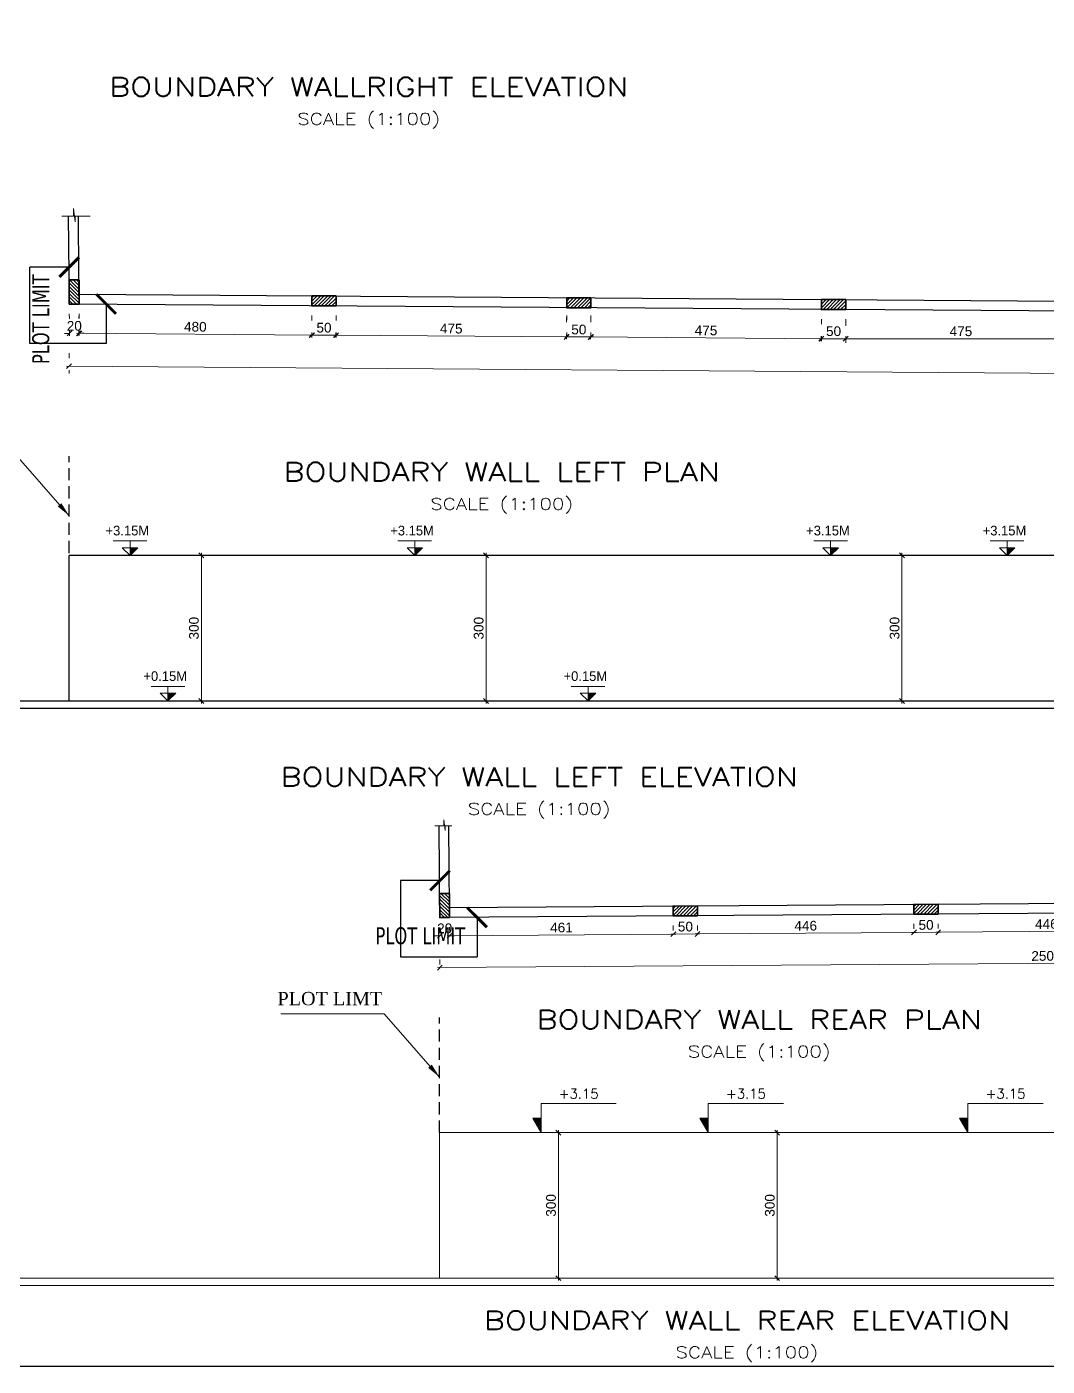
# Model space of a CAD drawing. Header units: millimetres. Extents: x -11627 to -10952, y 10244 to 10588.
# Drawn here: x -11501.67 to -11480.64, y 10374.76 to 10402.36 of the extents above; entities that cross this region are included whole.
import ezdxf
from ezdxf.enums import TextEntityAlignment as Align

# ---------------------------------------------------------------- set-up
doc = ezdxf.new("R2010")
doc.units = ezdxf.units.MM
doc.header["$PDMODE"] = 35
doc.linetypes.add('DOT', pattern=[0.25, 0, -0.25])
doc.linetypes.add('HIDDEN', pattern=[0.375, 0.25, -0.125])
doc.layers.get('0').update_dxf_attribs({"lineweight": 5})
doc.layers.get('DEFPOINTS').update_dxf_attribs({"lineweight": 5})
for name, color, linetype in [('A-ELEV 01', 7, 'Continuous'), ('A-PLOT LIMIT', 1, 'Continuous'), ('A-REFLECT UP', 8, 'HIDDEN')]:
    doc.layers.add(name, color=color, linetype=linetype)
for name, color, linetype, lineweight in [('A-GEN DIMS INTERNAL', 86, 'Continuous', 5), ('A-LEVEL TAG', 23, 'Continuous', 9), ('BORDER A1', 7, 'Continuous', 100), ('DIM IN', 191, 'Continuous', 5), ('elev.', 42, 'Continuous', 5), ('HATCH', 8, 'Continuous', 0), ('Notes', 32, 'Continuous', 5), ('TEXT', 30, 'Continuous', 9), ('Title Block', 7, 'Continuous', 0), ('WALLS', 4, 'Continuous', 35)]:
    doc.layers.add(name, color=color, linetype=linetype, lineweight=lineweight)
doc.styles.add('DIMTEXT', font='romans.shx', dxfattribs={"width": 0.75})
doc.styles.add('EUROROMAN', font='eur_____.pfb', dxfattribs={"width": 0.8, "height": 0.2})
doc.styles.add('frame', font='verdana.ttf', dxfattribs={"width": 5})
doc.styles.add('GROUND FLOOR XREF - option 3$0$STYLE1', font='arial.ttf', dxfattribs={"height": 0.2})
doc.styles.add('ROMANS', font='romans.shx', dxfattribs={"width": 0.85})
doc.styles.add('Section-Level', font='romans.shx', dxfattribs={"height": 0.2})
doc.styles.add('SIMPLEX', font='romans.shx', dxfattribs={"width": 0.75})
doc.styles.add('STYLE2', font='times.ttf', dxfattribs={"height": 0.25})
doc.styles.add('Title-Big', font='ROMANS.shx', dxfattribs={"height": 0.5})
doc.styles.add('Title-Small', font='ROMANS.shx', dxfattribs={"height": 0.25})
doc.dimstyles.new('D100', dxfattribs={"dimtxt": 0.2, "dimasz": 0.1, "dimexe": 0.18, "dimexo": 0.0625, "dimgap": 0.1, "dimtad": 1, "dimzin": 0, "dimdsep": 46, "dimtxsty": 'SIMPLEX', "dimblk": 'DOT1', "dimcen": 0.1, "dimse1": 1, "dimse2": 1, "dimclrd": 256, "dimclre": 256, "dimclrt": 256, "dimadec": 0, "dimazin": 0, "dimtfac": 5, "dimtix": 1, "dimtmove": 2, "dimatfit": 3, "dimfxl": 1, "dimtolj": 1, "dimtzin": 0, "dimlwd": -1, "dimlwe": -1, "dimarcsym": 0})
doc.dimstyles.new('DIM 100', dxfattribs={"dimtxt": 0.2, "dimasz": 0.1, "dimexe": 0.15, "dimexo": 0.2, "dimgap": 0.05, "dimtad": 1, "dimdec": 0, "dimlfac": 100, "dimzin": 1, "dimdsep": 46, "dimtxsty": 'GROUND FLOOR XREF - option 3$0$STYLE1', "dimblk": 'OBLIQUE', "dimcen": 0.02, "dimdle": 0.05, "dimclrd": 256, "dimclre": 6, "dimclrt": 3, "dimadec": 1, "dimazin": 0, "dimtfac": 0.9, "dimtdec": 0, "dimtix": 1, "dimtofl": 0, "dimtmove": 2, "dimatfit": 3, "dimldrblk": 'ARCHTICK', "dimfxl": 1, "dimtolj": 1, "dimtzin": 12, "dimlwd": -1, "dimlwe": -1, "dimarcsym": 0})
doc.dimstyles.new('DIM 100 AX', dxfattribs={"dimtxt": 0.23, "dimasz": 0.1, "dimexe": 0.15, "dimexo": 0.2, "dimgap": 0.05, "dimtad": 1, "dimdec": 0, "dimlfac": 100, "dimrnd": 5, "dimzin": 1, "dimdsep": 46, "dimtxsty": 'ROMANS', "dimblk": 'OBLIQUE', "dimcen": 0.02, "dimdle": 0.05, "dimclrd": 256, "dimclre": 6, "dimclrt": 3, "dimadec": 1, "dimazin": 0, "dimtfac": 0.9, "dimtdec": 0, "dimtix": 1, "dimtofl": 0, "dimtmove": 2, "dimatfit": 3, "dimldrblk": 'ARCHTICK', "dimfxl": 1, "dimtolj": 1, "dimtzin": 12, "dimlwd": -1, "dimlwe": -1, "dimarcsym": 0})

# ---------------------------------------------------------------- blocks, each defined once
blk = doc.blocks.new('Title')
at = {"color": 4, "style": 'Title-Big'}
blk.add_attdef('DRAWNAME', text='', height=0.4, dxfattribs=at).set_placement((0, 0), align=Align.MIDDLE_CENTER)
at = {"color": 0, "style": 'Title-Small'}
blk.add_attdef('SCALE', text='', height=0.25, dxfattribs=at).set_placement((0, -0.688), align=Align.MIDDLE_CENTER)
blk = doc.blocks.new('_Oblique')
at = {"color": 0, "linetype": 'ByBlock', "lineweight": -2}
blk.add_line((-0.5, -0.5), (0.5, 0.5), dxfattribs=at)
blk = doc.blocks.new('*D424')
at = {"layer": 'A-GEN DIMS INTERNAL', "color": 6, "linetype": 'DOT', "transparency": 16777216}
for p, q in [((-11468.159, 10383.318), (-11468.156, 10383)), ((-11493.159, 10383.139), (-11493.156, 10382.822))]:
    blk.add_line(p, q, dxfattribs=at)
at = {"layer": 'A-GEN DIMS INTERNAL', "transparency": 16777216}
blk.add_line((-11468.107, 10383.151), (-11493.207, 10382.972), dxfattribs=at)
at = {"layer": 'DEFPOINTS', "color": 0, "transparency": 16777216}
for p in [(-11493.16, 10383.339), (-11468.16, 10383.518), (-11493.157, 10382.972)]:
    blk.add_point(p, dxfattribs=at)
at = {"layer": 'A-GEN DIMS INTERNAL', "transparency": 16777216, "xscale": 0.1, "yscale": 0.1, "zscale": 0.1}
for p, rotation in [((-11493.157, 10382.972), 180.4092486080289), ((-11468.157, 10383.15), 0.4092486080290047)]:
    blk.add_blockref('_Oblique', p, dxfattribs=dict(at, rotation=rotation))
at = {"layer": 'A-GEN DIMS INTERNAL', "color": 3, "transparency": 16777216, "insert": (-11480.658, 10383.213), "char_height": 0.2, "attachment_point": 5, "rotation": 0.4092, "style": 'GROUND FLOOR XREF - option 3$0$STYLE1'}
blk.add_mtext('\\A1;2500', dxfattribs=at)
blk = doc.blocks.new('_ArchTick')
at = {"color": 0, "linetype": 'ByBlock', "const_width": 0.15}
blk.add_lwpolyline([(-0.5, -0.5), (0.5, 0.5)], dxfattribs=at)
blk = doc.blocks.new('RGRRGRG')
at = {"layer": 'HATCH'}
h = blk.add_hatch(dxfattribs=at)
h.set_pattern_fill('ANSI31', color=256, scale=0.016)
h.paths.add_polyline_path([(-11006.515, 10202.75), (-11007.014, 10202.75), (-11007.014, 10202.546), (-11006.515, 10202.546)])
at = {"layer": 'WALLS'}
blk.add_lwpolyline([(-11006.515, 10202.75), (-11007.014, 10202.75), (-11007.014, 10202.546), (-11006.515, 10202.546)], close=True, dxfattribs=at)
blk = doc.blocks.new('*D430')
at = {"layer": 'A-GEN DIMS INTERNAL', "color": 6, "linetype": 'DOT', "transparency": 16777216}
for p, q in [((-11482.889, 10383.876), (-11482.887, 10383.552)), ((-11478.428, 10383.908), (-11478.426, 10383.584))]:
    blk.add_line(p, q, dxfattribs=at)
at = {"layer": 'A-GEN DIMS INTERNAL', "transparency": 16777216}
blk.add_line((-11478.377, 10383.734), (-11482.938, 10383.701), dxfattribs=at)
at = {"layer": 'DEFPOINTS', "color": 0, "transparency": 16777216}
for p in [(-11482.89, 10384.076, 0), (-11478.43, 10384.108, 0), (-11482.888, 10383.702)]:
    blk.add_point(p, dxfattribs=at)
at = {"layer": 'A-GEN DIMS INTERNAL', "transparency": 16777216, "xscale": 0.1, "yscale": 0.1, "zscale": 0.1}
for p, rotation in [((-11482.888, 10383.702), 180.4092486080324), ((-11478.427, 10383.734), 0.409248608032362)]:
    blk.add_blockref('_Oblique', p, dxfattribs=dict(at, rotation=rotation))
at = {"layer": 'A-GEN DIMS INTERNAL', "color": 3, "transparency": 16777216, "insert": (-11480.659, 10383.87), "char_height": 0.2, "attachment_point": 5, "rotation": 0.4092, "style": 'GROUND FLOOR XREF - option 3$0$STYLE1'}
blk.add_mtext('\\A1;446', dxfattribs=at)
blk = doc.blocks.new('*D431')
at = {"layer": 'A-GEN DIMS INTERNAL', "color": 6, "linetype": 'DOT', "transparency": 16777216}
for p, q in [((-11483.388, 10383.873), (-11483.385, 10383.548)), ((-11482.889, 10383.876), (-11482.887, 10383.552))]:
    blk.add_line(p, q, dxfattribs=at)
at = {"layer": 'A-GEN DIMS INTERNAL', "transparency": 16777216}
blk.add_line((-11482.838, 10383.702), (-11483.437, 10383.698), dxfattribs=at)
at = {"layer": 'DEFPOINTS', "color": 0, "transparency": 16777216}
for p in [(-11483.389, 10384.073, 0), (-11482.89, 10384.076, 0), (-11483.387, 10383.698)]:
    blk.add_point(p, dxfattribs=at)
at = {"layer": 'A-GEN DIMS INTERNAL', "transparency": 16777216, "xscale": 0.1, "yscale": 0.1, "zscale": 0.1}
for p, rotation in [((-11483.387, 10383.698), 180.4092486079021), ((-11482.888, 10383.702), 0.4092486079021462)]:
    blk.add_blockref('_Oblique', p, dxfattribs=dict(at, rotation=rotation))
at = {"layer": 'A-GEN DIMS INTERNAL', "color": 3, "transparency": 16777216, "insert": (-11483.138, 10383.852), "char_height": 0.2, "attachment_point": 5, "rotation": 0.4092, "style": 'GROUND FLOOR XREF - option 3$0$STYLE1'}
blk.add_mtext('\\A1;50', dxfattribs=at)
blk = doc.blocks.new('*D432')
at = {"layer": 'A-GEN DIMS INTERNAL', "color": 6, "linetype": 'DOT', "transparency": 16777216}
for p, q in [((-11487.848, 10383.841), (-11487.846, 10383.516)), ((-11483.388, 10383.873), (-11483.385, 10383.548))]:
    blk.add_line(p, q, dxfattribs=at)
at = {"layer": 'A-GEN DIMS INTERNAL', "transparency": 16777216}
blk.add_line((-11483.337, 10383.698), (-11487.897, 10383.666), dxfattribs=at)
at = {"layer": 'DEFPOINTS', "color": 0, "transparency": 16777216}
for p in [(-11487.85, 10384.041, 0), (-11483.389, 10384.073, 0), (-11487.847, 10383.666)]:
    blk.add_point(p, dxfattribs=at)
at = {"layer": 'A-GEN DIMS INTERNAL', "transparency": 16777216, "xscale": 0.1, "yscale": 0.1, "zscale": 0.1}
for p, rotation in [((-11487.847, 10383.666), 180.4097847631109), ((-11483.387, 10383.698), 0.4097847631109364)]:
    blk.add_blockref('_Oblique', p, dxfattribs=dict(at, rotation=rotation))
at = {"layer": 'A-GEN DIMS INTERNAL', "color": 3, "transparency": 16777216, "insert": (-11485.618, 10383.834), "char_height": 0.2, "attachment_point": 5, "rotation": 0.4098, "style": 'GROUND FLOOR XREF - option 3$0$STYLE1'}
blk.add_mtext('\\A1;446', dxfattribs=at)
blk = doc.blocks.new('*D433')
at = {"layer": 'A-GEN DIMS INTERNAL', "color": 6, "linetype": 'DOT', "transparency": 16777216}
for p, q in [((-11488.347, 10383.838), (-11488.345, 10383.513)), ((-11487.848, 10383.841), (-11487.846, 10383.516))]:
    blk.add_line(p, q, dxfattribs=at)
at = {"layer": 'A-GEN DIMS INTERNAL', "transparency": 16777216}
blk.add_line((-11487.797, 10383.667), (-11488.396, 10383.662), dxfattribs=at)
at = {"layer": 'DEFPOINTS', "color": 0, "transparency": 16777216}
for p in [(-11488.348, 10384.038, 0), (-11487.85, 10384.041, 0), (-11488.346, 10383.663)]:
    blk.add_point(p, dxfattribs=at)
at = {"layer": 'A-GEN DIMS INTERNAL', "transparency": 16777216, "xscale": 0.1, "yscale": 0.1, "zscale": 0.1}
for p, rotation in [((-11488.346, 10383.663), 180.3996576816214), ((-11487.847, 10383.666), 0.3996576816214592)]:
    blk.add_blockref('_Oblique', p, dxfattribs=dict(at, rotation=rotation))
at = {"layer": 'A-GEN DIMS INTERNAL', "color": 3, "transparency": 16777216, "insert": (-11488.097, 10383.817), "char_height": 0.2, "attachment_point": 5, "rotation": 0.3997, "style": 'GROUND FLOOR XREF - option 3$0$STYLE1'}
blk.add_mtext('\\A1;50', dxfattribs=at)
blk = doc.blocks.new('*D434')
at = {"layer": 'A-GEN DIMS INTERNAL', "color": 6, "linetype": 'DOT', "transparency": 16777216}
for p, q in [((-11488.347, 10383.838), (-11488.344, 10383.513)), ((-11492.955, 10383.805), (-11492.953, 10383.48))]:
    blk.add_line(p, q, dxfattribs=at)
at = {"layer": 'A-GEN DIMS INTERNAL', "transparency": 16777216}
blk.add_line((-11488.296, 10383.663), (-11493.004, 10383.629), dxfattribs=at)
at = {"layer": 'DEFPOINTS', "color": 0, "transparency": 16777216}
for p in [(-11492.956, 10384.005), (-11488.348, 10384.038, 0), (-11492.954, 10383.63)]:
    blk.add_point(p, dxfattribs=at)
at = {"layer": 'A-GEN DIMS INTERNAL', "transparency": 16777216, "xscale": 0.1, "yscale": 0.1, "zscale": 0.1}
for p, rotation in [((-11492.954, 10383.63), 180.4092486080754), ((-11488.346, 10383.663), 0.4092486080754476)]:
    blk.add_blockref('_Oblique', p, dxfattribs=dict(at, rotation=rotation))
at = {"layer": 'A-GEN DIMS INTERNAL', "color": 3, "transparency": 16777216, "insert": (-11490.651, 10383.798), "char_height": 0.2, "attachment_point": 5, "rotation": 0.4092, "style": 'GROUND FLOOR XREF - option 3$0$STYLE1'}
blk.add_mtext('\\A1;461', dxfattribs=at)
blk = doc.blocks.new('*D435')
at = {"layer": 'A-GEN DIMS INTERNAL', "transparency": 16777216}
for p, q in [((-11493.157, 10383.628), (-11493.257, 10383.628)), ((-11492.954, 10383.63), (-11492.854, 10383.631))]:
    blk.add_line(p, q, dxfattribs=at)
at = {"layer": 'A-GEN DIMS INTERNAL', "color": 6, "linetype": 'DOT', "transparency": 16777216}
for p, q in [((-11493.159, 10383.803), (-11493.156, 10383.478)), ((-11492.955, 10383.805), (-11492.953, 10383.48))]:
    blk.add_line(p, q, dxfattribs=at)
at = {"layer": 'DEFPOINTS', "color": 0, "transparency": 16777216}
for p in [(-11493.16, 10384.003), (-11492.956, 10384.005), (-11493.157, 10383.628)]:
    blk.add_point(p, dxfattribs=at)
at = {"layer": 'A-GEN DIMS INTERNAL', "transparency": 16777216, "xscale": 0.1, "yscale": 0.1, "zscale": 0.1}
for p, rotation in [((-11493.157, 10383.628), 0.4092486080459289), ((-11492.954, 10383.63), 180.4092486080459)]:
    blk.add_blockref('_Oblique', p, dxfattribs=dict(at, rotation=rotation))
at = {"layer": 'A-GEN DIMS INTERNAL', "color": 3, "transparency": 16777216, "insert": (-11493.057, 10383.781), "char_height": 0.2, "attachment_point": 5, "rotation": 0.4092, "style": 'GROUND FLOOR XREF - option 3$0$STYLE1'}
blk.add_mtext('\\A1;20', dxfattribs=at)
blk = doc.blocks.new('*D436')
at = {"layer": 'A-GEN DIMS INTERNAL', "color": 6, "linetype": 'DOT', "transparency": 16777216}
for p, q in [((-11491.062, 10379.572), (-11490.564, 10379.572)), ((-11491.01, 10376.572), (-11490.564, 10376.572))]:
    blk.add_line(p, q, dxfattribs=at)
at = {"layer": 'A-GEN DIMS INTERNAL', "transparency": 16777216}
blk.add_line((-11490.714, 10376.522), (-11490.714, 10379.622), dxfattribs=at)
at = {"layer": 'DEFPOINTS', "color": 0, "transparency": 16777216}
for p in [(-11491.262, 10379.572), (-11490.714, 10379.572), (-11491.21, 10376.572)]:
    blk.add_point(p, dxfattribs=at)
at = {"layer": 'A-GEN DIMS INTERNAL', "transparency": 16777216, "xscale": 0.1, "yscale": 0.1, "zscale": 0.1}
for p, rotation in [((-11490.714, 10379.572), 90), ((-11490.714, 10376.572), 270)]:
    blk.add_blockref('_Oblique', p, dxfattribs=dict(at, rotation=rotation))
at = {"layer": 'A-GEN DIMS INTERNAL', "color": 3, "transparency": 16777216, "insert": (-11490.866, 10378.072), "char_height": 0.2, "attachment_point": 5, "rotation": 90, "style": 'GROUND FLOOR XREF - option 3$0$STYLE1'}
blk.add_mtext('\\A1;300', dxfattribs=at)
blk = doc.blocks.new('DOT1')
at = {"color": 0}
for p, q in [((0, -2), (0, 2)), ((-2, 0), (2, 0))]:
    blk.add_line(p, q, dxfattribs=at)
blk.add_circle((0, 0), 0.54, dxfattribs=at)
blk = doc.blocks.new('*D438')
at = {"layer": 'A-GEN DIMS INTERNAL', "color": 6, "linetype": 'DOT', "transparency": 16777216}
for p, q in [((-11486.552, 10379.572), (-11486.055, 10379.572)), ((-11486.501, 10376.572), (-11486.055, 10376.572))]:
    blk.add_line(p, q, dxfattribs=at)
at = {"layer": 'A-GEN DIMS INTERNAL', "transparency": 16777216}
blk.add_line((-11486.205, 10376.522), (-11486.205, 10379.622), dxfattribs=at)
at = {"layer": 'DEFPOINTS', "color": 0, "transparency": 16777216}
for p in [(-11486.752, 10379.572), (-11486.205, 10379.572), (-11486.701, 10376.572)]:
    blk.add_point(p, dxfattribs=at)
at = {"layer": 'A-GEN DIMS INTERNAL', "transparency": 16777216, "xscale": 0.1, "yscale": 0.1, "zscale": 0.1}
for p, rotation in [((-11486.205, 10379.572), 90), ((-11486.205, 10376.572), 270)]:
    blk.add_blockref('_Oblique', p, dxfattribs=dict(at, rotation=rotation))
at = {"layer": 'A-GEN DIMS INTERNAL', "color": 3, "transparency": 16777216, "insert": (-11486.357, 10378.072), "char_height": 0.2, "attachment_point": 5, "rotation": 90, "style": 'GROUND FLOOR XREF - option 3$0$STYLE1'}
blk.add_mtext('\\A1;300', dxfattribs=at)
blk = doc.blocks.new('*X116')
at = {"color": 0}
for p, q in [((3.64, 1.17), (3.7, 1.22)), ((5.34, -0.39), (3.73, 1.22)), ((3.77, 0.94), (4.05, 1.22)), ((3.9, 0.72), (4.41, 1.22)), ((5.34, -0.75), (3.94, 0.66)), ((4.03, 0.5), (4.76, 1.22)), ((5.34, -0.04), (4.08, 1.22)), ((4.16, 0.27), (5.11, 1.22)), ((4.29, 0.05), (5.34, 1.1)), ((4.42, -0.18), (5.34, 0.75)), ((5.34, 0.31), (4.43, 1.22)), ((4.55, -0.4), (5.34, 0.39)), ((4.68, -0.62), (5.34, 0.04)), ((5.34, 0.67), (4.79, 1.22)), ((5.34, 1.02), (5.14, 1.22)), ((5.34, -1.1), (4.42, -0.18)), ((4.81, -0.85), (5.34, -0.31)), ((5.34, -1.45), (4.91, -1.02)), ((4.94, -1.07), (5.34, -0.67)), ((5.07, -1.3), (5.34, -1.02)), ((5.2, -1.52), (5.34, -1.37)), ((5.33, -1.75), (5.34, -1.73))]:
    blk.add_line(p, q, dxfattribs=at)
blk = doc.blocks.new('Level-Section')
at = {"color": 0}
for p, q in [((1.55, 0.6), (0, 0.6)), ((0, 0.6), (0, 0)), ((0, 0), (-0.173, 0.3)), ((0, 0.3), (-0.173, 0.3))]:
    blk.add_line(p, q, dxfattribs=at)
blk.add_line((0.173, 0), (-0.173, 0))
at = {"color": 0, "xscale": 0.1000000000000227, "yscale": 0.1000000000000227, "zscale": 0.1000000000000227}
blk.add_blockref('*X116', (-0.534, 0.178), dxfattribs=at)
at = {"color": 0, "style": 'Section-Level'}
blk.add_attdef('LEVEL', text='', height=0.2, dxfattribs=at).set_placement((0.775, 0.8), align=Align.MIDDLE_CENTER)
blk = doc.blocks.new('*D466')
at = {"layer": 'A-GEN DIMS INTERNAL', "color": 6, "linetype": 'DOT', "transparency": 16777216}
for p, q in [((-11500.795, 10395.635), (-11500.798, 10395.22)), ((-11458.795, 10395.335), (-11458.798, 10394.92))]:
    blk.add_line(p, q, dxfattribs=at)
at = {"layer": 'A-GEN DIMS INTERNAL', "transparency": 16777216}
blk.add_line((-11500.847, 10395.37), (-11458.747, 10395.07), dxfattribs=at)
at = {"layer": 'DEFPOINTS', "color": 0, "transparency": 16777216}
for p in [(-11500.794, 10395.835), (-11458.794, 10395.535), (-11458.797, 10395.07)]:
    blk.add_point(p, dxfattribs=at)
at = {"layer": 'A-GEN DIMS INTERNAL', "transparency": 16777216, "xscale": 0.1, "yscale": 0.1, "zscale": 0.1}
for p, rotation in [((-11500.797, 10395.37), 179.5907101312688), ((-11458.797, 10395.07), 359.5907101312688)]:
    blk.add_blockref('_Oblique', p, dxfattribs=dict(at, rotation=rotation))
at = {"layer": 'A-GEN DIMS INTERNAL', "color": 3, "transparency": 16777216, "insert": (-11479.796, 10395.372), "char_height": 0.2, "attachment_point": 5, "rotation": 359.5907, "style": 'GROUND FLOOR XREF - option 3$0$STYLE1'}
blk.add_mtext('\\A1;4200', dxfattribs=at)
blk = doc.blocks.new('LVL')
for p, q in [((-0.627, 0.301), (0.066, 0.301)), ((-0.28, 0), (-0.28, 0.301)), ((-0.121, 0.159), (-0.44, 0.159)), ((-0.28, 0), (-0.44, 0.159)), ((-0.28, 0), (-0.121, 0.159))]:
    blk.add_line(p, q)
blk.add_lwpolyline([(-0.44, 0.159), (-0.28, 0.159), (-0.28, 0), (-0.44, 0.159)])
blk.add_solid([(-0.121, 0.159), (-0.28, 0.159), (-0.28, 0)])
blk = doc.blocks.new('*D472')
at = {"layer": 'A-GEN DIMS INTERNAL', "transparency": 16777216}
blk.add_line((-11483.634, 10391.519), (-11483.634, 10388.419), dxfattribs=at)
at = {"layer": 'A-GEN DIMS INTERNAL', "color": 6, "linetype": 'DOT', "transparency": 16777216}
for p, q in [((-11483.543, 10391.469), (-11483.484, 10391.469)), ((-11483.543, 10388.469), (-11483.484, 10388.469))]:
    blk.add_line(p, q, dxfattribs=at)
at = {"layer": 'DEFPOINTS', "color": 0, "transparency": 16777216}
for p in [(-11483.743, 10391.469), (-11483.743, 10388.469), (-11483.634, 10388.469)]:
    blk.add_point(p, dxfattribs=at)
at = {"layer": 'A-GEN DIMS INTERNAL', "transparency": 16777216, "xscale": 0.1, "yscale": 0.1, "zscale": 0.1}
for p, rotation in [((-11483.634, 10391.469), 90), ((-11483.634, 10388.469), 270)]:
    blk.add_blockref('_Oblique', p, dxfattribs=dict(at, rotation=rotation))
at = {"layer": 'A-GEN DIMS INTERNAL', "color": 3, "transparency": 16777216, "insert": (-11483.786, 10389.969), "char_height": 0.2, "attachment_point": 5, "rotation": 90, "style": 'GROUND FLOOR XREF - option 3$0$STYLE1'}
blk.add_mtext('\\A1;300', dxfattribs=at)
blk = doc.blocks.new('*D477')
at = {"layer": 'A-GEN DIMS INTERNAL', "transparency": 16777216}
blk.add_line((-11492.204, 10391.519), (-11492.204, 10388.419), dxfattribs=at)
at = {"layer": 'A-GEN DIMS INTERNAL', "color": 6, "linetype": 'DOT', "transparency": 16777216}
for p, q in [((-11492.113, 10391.469), (-11492.054, 10391.469)), ((-11492.113, 10388.469), (-11492.054, 10388.469))]:
    blk.add_line(p, q, dxfattribs=at)
at = {"layer": 'DEFPOINTS', "color": 0, "transparency": 16777216}
for p in [(-11492.313, 10391.469), (-11492.313, 10388.469), (-11492.204, 10388.469)]:
    blk.add_point(p, dxfattribs=at)
at = {"layer": 'A-GEN DIMS INTERNAL', "transparency": 16777216, "xscale": 0.1, "yscale": 0.1, "zscale": 0.1}
for p, rotation in [((-11492.204, 10391.469), 90), ((-11492.204, 10388.469), 270)]:
    blk.add_blockref('_Oblique', p, dxfattribs=dict(at, rotation=rotation))
at = {"layer": 'A-GEN DIMS INTERNAL', "color": 3, "transparency": 16777216, "insert": (-11492.356, 10389.969), "char_height": 0.2, "attachment_point": 5, "rotation": 90, "style": 'GROUND FLOOR XREF - option 3$0$STYLE1'}
blk.add_mtext('\\A1;300', dxfattribs=at)
blk = doc.blocks.new('*D478')
at = {"layer": 'A-GEN DIMS INTERNAL', "transparency": 16777216}
blk.add_line((-11498.071, 10391.519), (-11498.071, 10388.419), dxfattribs=at)
at = {"layer": 'A-GEN DIMS INTERNAL', "color": 6, "linetype": 'DOT', "transparency": 16777216}
for p, q in [((-11497.981, 10391.469), (-11497.921, 10391.469)), ((-11497.981, 10388.469), (-11497.921, 10388.469))]:
    blk.add_line(p, q, dxfattribs=at)
at = {"layer": 'DEFPOINTS', "color": 0, "transparency": 16777216}
for p in [(-11498.181, 10391.469), (-11498.181, 10388.469), (-11498.071, 10388.469)]:
    blk.add_point(p, dxfattribs=at)
at = {"layer": 'A-GEN DIMS INTERNAL', "transparency": 16777216, "xscale": 0.1, "yscale": 0.1, "zscale": 0.1}
for p, rotation in [((-11498.071, 10391.469), 90), ((-11498.071, 10388.469), 270)]:
    blk.add_blockref('_Oblique', p, dxfattribs=dict(at, rotation=rotation))
at = {"layer": 'A-GEN DIMS INTERNAL', "color": 3, "transparency": 16777216, "insert": (-11498.224, 10389.969), "char_height": 0.2, "attachment_point": 5, "rotation": 90, "style": 'GROUND FLOOR XREF - option 3$0$STYLE1'}
blk.add_mtext('\\A1;300', dxfattribs=at)
blk = doc.blocks.new('*D488')
at = {"layer": 'A-GEN DIMS INTERNAL', "color": 6, "linetype": 'DOT', "transparency": 16777216}
for p, q in [((-11484.794, 10396.301), (-11484.794, 10395.786)), ((-11480.043, 10396.301), (-11480.043, 10395.786))]:
    blk.add_line(p, q, dxfattribs=at)
at = {"layer": 'A-GEN DIMS INTERNAL', "transparency": 16777216}
blk.add_line((-11479.993, 10395.936), (-11484.844, 10395.936), dxfattribs=at)
at = {"layer": 'DEFPOINTS', "color": 0, "transparency": 16777216}
for p in [(-11484.794, 10396.501), (-11480.043, 10396.501), (-11484.794, 10395.936)]:
    blk.add_point(p, dxfattribs=at)
at = {"layer": 'A-GEN DIMS INTERNAL', "transparency": 16777216, "xscale": 0.1, "yscale": 0.1, "zscale": 0.1, "rotation": 180}
blk.add_blockref('_Oblique', (-11484.794, 10395.936), dxfattribs=at)
at = {"layer": 'A-GEN DIMS INTERNAL', "transparency": 16777216, "xscale": 0.1, "yscale": 0.1, "zscale": 0.1}
blk.add_blockref('_Oblique', (-11480.043, 10395.936), dxfattribs=at)
at = {"layer": 'A-GEN DIMS INTERNAL', "color": 3, "transparency": 16777216, "insert": (-11482.419, 10396.088), "char_height": 0.2, "attachment_point": 5, "style": 'GROUND FLOOR XREF - option 3$0$STYLE1'}
blk.add_mtext('\\A1;475', dxfattribs=at)
blk = doc.blocks.new('*D489')
at = {"layer": 'A-GEN DIMS INTERNAL', "color": 6, "linetype": 'DOT', "transparency": 16777216}
for p, q in [((-11485.293, 10396.337), (-11485.293, 10395.786)), ((-11484.794, 10396.337), (-11484.794, 10395.786))]:
    blk.add_line(p, q, dxfattribs=at)
at = {"layer": 'A-GEN DIMS INTERNAL', "transparency": 16777216}
blk.add_line((-11484.744, 10395.936), (-11485.343, 10395.936), dxfattribs=at)
at = {"layer": 'DEFPOINTS', "color": 0, "transparency": 16777216}
for p in [(-11485.293, 10396.537), (-11484.794, 10396.537), (-11485.293, 10395.936)]:
    blk.add_point(p, dxfattribs=at)
at = {"layer": 'A-GEN DIMS INTERNAL', "transparency": 16777216, "xscale": 0.1, "yscale": 0.1, "zscale": 0.1, "rotation": 180}
blk.add_blockref('_Oblique', (-11485.293, 10395.936), dxfattribs=at)
at = {"layer": 'A-GEN DIMS INTERNAL', "transparency": 16777216, "xscale": 0.1, "yscale": 0.1, "zscale": 0.1}
blk.add_blockref('_Oblique', (-11484.794, 10395.936), dxfattribs=at)
at = {"layer": 'A-GEN DIMS INTERNAL', "color": 3, "transparency": 16777216, "insert": (-11485.044, 10396.089), "char_height": 0.2, "attachment_point": 5, "style": 'GROUND FLOOR XREF - option 3$0$STYLE1'}
blk.add_mtext('\\A1;50', dxfattribs=at)
blk = doc.blocks.new('*D490')
at = {"layer": 'A-GEN DIMS INTERNAL', "color": 6, "linetype": 'DOT', "transparency": 16777216}
for p, q in [((-11490.046, 10396.374), (-11490.05, 10395.822)), ((-11485.294, 10396.338), (-11485.299, 10395.786))]:
    blk.add_line(p, q, dxfattribs=at)
at = {"layer": 'A-GEN DIMS INTERNAL', "transparency": 16777216}
blk.add_line((-11485.247, 10395.936), (-11490.099, 10395.973), dxfattribs=at)
at = {"layer": 'DEFPOINTS', "color": 0, "transparency": 16777216}
for p in [(-11490.044, 10396.574), (-11485.293, 10396.538), (-11490.049, 10395.972)]:
    blk.add_point(p, dxfattribs=at)
at = {"layer": 'A-GEN DIMS INTERNAL', "transparency": 16777216, "xscale": 0.1, "yscale": 0.1, "zscale": 0.1}
for p, rotation in [((-11490.049, 10395.972), 179.5692311145016), ((-11485.297, 10395.936), 359.5692311145015)]:
    blk.add_blockref('_Oblique', p, dxfattribs=dict(at, rotation=rotation))
at = {"layer": 'A-GEN DIMS INTERNAL', "color": 3, "transparency": 16777216, "insert": (-11487.672, 10396.106), "char_height": 0.2, "attachment_point": 5, "rotation": 359.5692, "style": 'GROUND FLOOR XREF - option 3$0$STYLE1'}
blk.add_mtext('\\A1;475', dxfattribs=at)
blk = doc.blocks.new('*D491')
at = {"layer": 'A-GEN DIMS INTERNAL', "color": 6, "linetype": 'DOT', "transparency": 16777216}
for p, q in [((-11490.543, 10396.416), (-11490.543, 10395.822)), ((-11490.044, 10396.416), (-11490.044, 10395.822))]:
    blk.add_line(p, q, dxfattribs=at)
at = {"layer": 'A-GEN DIMS INTERNAL', "transparency": 16777216}
blk.add_line((-11489.994, 10395.972), (-11490.593, 10395.972), dxfattribs=at)
at = {"layer": 'DEFPOINTS', "color": 0, "transparency": 16777216}
for p in [(-11490.543, 10396.616), (-11490.044, 10396.616), (-11490.543, 10395.972)]:
    blk.add_point(p, dxfattribs=at)
at = {"layer": 'A-GEN DIMS INTERNAL', "transparency": 16777216, "xscale": 0.1, "yscale": 0.1, "zscale": 0.1, "rotation": 180}
blk.add_blockref('_Oblique', (-11490.543, 10395.972), dxfattribs=at)
at = {"layer": 'A-GEN DIMS INTERNAL', "transparency": 16777216, "xscale": 0.1, "yscale": 0.1, "zscale": 0.1}
blk.add_blockref('_Oblique', (-11490.044, 10395.972), dxfattribs=at)
at = {"layer": 'A-GEN DIMS INTERNAL', "color": 3, "transparency": 16777216, "insert": (-11490.293, 10396.124), "char_height": 0.2, "attachment_point": 5, "style": 'GROUND FLOOR XREF - option 3$0$STYLE1'}
blk.add_mtext('\\A1;50', dxfattribs=at)
blk = doc.blocks.new('*D492')
at = {"layer": 'A-GEN DIMS INTERNAL', "color": 6, "linetype": 'DOT', "transparency": 16777216}
for p, q in [((-11495.296, 10396.412), (-11495.3, 10395.86)), ((-11490.544, 10396.374), (-11490.549, 10395.822))]:
    blk.add_line(p, q, dxfattribs=at)
at = {"layer": 'A-GEN DIMS INTERNAL', "transparency": 16777216}
blk.add_line((-11490.498, 10395.972), (-11495.349, 10396.01), dxfattribs=at)
at = {"layer": 'DEFPOINTS', "color": 0, "transparency": 16777216}
for p in [(-11495.294, 10396.612), (-11490.543, 10396.574), (-11495.299, 10396.01)]:
    blk.add_point(p, dxfattribs=at)
at = {"layer": 'A-GEN DIMS INTERNAL', "transparency": 16777216, "xscale": 0.1, "yscale": 0.1, "zscale": 0.1}
for p, rotation in [((-11495.299, 10396.01), 179.5477522188349), ((-11490.548, 10395.972), 359.5477522188349)]:
    blk.add_blockref('_Oblique', p, dxfattribs=dict(at, rotation=rotation))
at = {"layer": 'A-GEN DIMS INTERNAL', "color": 3, "transparency": 16777216, "insert": (-11492.922, 10396.143), "char_height": 0.2, "attachment_point": 5, "rotation": 359.5478, "style": 'GROUND FLOOR XREF - option 3$0$STYLE1'}
blk.add_mtext('\\A1;475', dxfattribs=at)
blk = doc.blocks.new('*D493')
at = {"layer": 'A-GEN DIMS INTERNAL', "color": 6, "linetype": 'DOT', "transparency": 16777216}
for p, q in [((-11495.793, 10396.412), (-11495.793, 10395.86)), ((-11495.294, 10396.412), (-11495.294, 10395.86))]:
    blk.add_line(p, q, dxfattribs=at)
at = {"layer": 'A-GEN DIMS INTERNAL', "transparency": 16777216}
blk.add_line((-11495.843, 10396.01), (-11495.244, 10396.01), dxfattribs=at)
at = {"layer": 'DEFPOINTS', "color": 0, "transparency": 16777216}
for p in [(-11495.793, 10396.612), (-11495.294, 10396.612), (-11495.294, 10396.01)]:
    blk.add_point(p, dxfattribs=at)
at = {"layer": 'A-GEN DIMS INTERNAL', "transparency": 16777216, "xscale": 0.1, "yscale": 0.1, "zscale": 0.1, "rotation": 180}
blk.add_blockref('_Oblique', (-11495.793, 10396.01), dxfattribs=at)
at = {"layer": 'A-GEN DIMS INTERNAL', "transparency": 16777216, "xscale": 0.1, "yscale": 0.1, "zscale": 0.1}
blk.add_blockref('_Oblique', (-11495.294, 10396.01), dxfattribs=at)
at = {"layer": 'A-GEN DIMS INTERNAL', "color": 3, "transparency": 16777216, "insert": (-11495.544, 10396.162), "char_height": 0.2, "attachment_point": 5, "style": 'GROUND FLOOR XREF - option 3$0$STYLE1'}
blk.add_mtext('\\A1;50', dxfattribs=at)
blk = doc.blocks.new('*D494')
at = {"layer": 'A-GEN DIMS INTERNAL', "color": 6, "linetype": 'DOT', "transparency": 16777216}
for p, q in [((-11500.592, 10396.449), (-11500.596, 10395.897)), ((-11495.794, 10396.412), (-11495.799, 10395.86))]:
    blk.add_line(p, q, dxfattribs=at)
at = {"layer": 'A-GEN DIMS INTERNAL', "transparency": 16777216}
blk.add_line((-11500.645, 10396.048), (-11495.748, 10396.009), dxfattribs=at)
at = {"layer": 'DEFPOINTS', "color": 0, "transparency": 16777216}
for p in [(-11500.59, 10396.649), (-11495.793, 10396.612), (-11495.798, 10396.01)]:
    blk.add_point(p, dxfattribs=at)
at = {"layer": 'A-GEN DIMS INTERNAL', "transparency": 16777216, "xscale": 0.1, "yscale": 0.1, "zscale": 0.1}
for p, rotation in [((-11500.595, 10396.047), 179.5520761742748), ((-11495.798, 10396.01), 359.5520761742748)]:
    blk.add_blockref('_Oblique', p, dxfattribs=dict(at, rotation=rotation))
at = {"layer": 'A-GEN DIMS INTERNAL', "color": 3, "transparency": 16777216, "insert": (-11498.195, 10396.181), "char_height": 0.2, "attachment_point": 5, "rotation": 359.5521, "style": 'GROUND FLOOR XREF - option 3$0$STYLE1'}
blk.add_mtext('\\A1;480', dxfattribs=at)
blk = doc.blocks.new('*D495')
at = {"layer": 'A-GEN DIMS INTERNAL', "color": 6, "linetype": 'DOT', "transparency": 16777216}
for p, q in [((-11500.792, 10396.448), (-11500.788, 10395.896)), ((-11500.589, 10396.449), (-11500.585, 10395.897))]:
    blk.add_line(p, q, dxfattribs=at)
at = {"layer": 'A-GEN DIMS INTERNAL', "transparency": 16777216}
for p, q in [((-11500.789, 10396.046), (-11500.889, 10396.045)), ((-11500.586, 10396.047), (-11500.486, 10396.048))]:
    blk.add_line(p, q, dxfattribs=at)
at = {"layer": 'DEFPOINTS', "color": 0, "transparency": 16777216}
for p in [(-11500.794, 10396.648), (-11500.59, 10396.649), (-11500.789, 10396.046)]:
    blk.add_point(p, dxfattribs=at)
at = {"layer": 'A-GEN DIMS INTERNAL', "transparency": 16777216, "xscale": 0.1, "yscale": 0.1, "zscale": 0.1}
for p, rotation in [((-11500.789, 10396.046), 0.4092486076910298), ((-11500.586, 10396.047), 180.409248607691)]:
    blk.add_blockref('_Oblique', p, dxfattribs=dict(at, rotation=rotation))
at = {"layer": 'A-GEN DIMS INTERNAL', "color": 3, "transparency": 16777216, "insert": (-11500.689, 10396.199), "char_height": 0.2, "attachment_point": 5, "rotation": 0.4092, "style": 'GROUND FLOOR XREF - option 3$0$STYLE1'}
blk.add_mtext('\\A1;20', dxfattribs=at)
blk = doc.blocks.new('ADM FRAME-A2')
at = {"layer": 'BORDER A1', "lineweight": 25}
blk.add_lwpolyline([(-58.529, 2.457), (-11.557, 2.457), (-11.557, 40.943), (-58.529, 40.943)], close=True, dxfattribs=at)
blk = doc.blocks.new('*U110')
blk.add_lwpolyline([(0.8, 0.75), (0.8, -0.8), (-0.75, -0.8)])
at = {"style": 'DIMTEXT', "width": 0.75}
blk.add_attdef('F.F.L', (0.846, -0.827), '', height=0.338, dxfattribs=at)
for points in [[(0, 0.75), (0.8, 0.75)], [(-0.75, 0), (-0.75, -0.8)]]:
    blk.add_leader(points, dimstyle='DIM 100 AX', override={"dimasz": 0.4, "dimtad": 0})
blk = doc.blocks.new('*U28')
blk.add_lwpolyline([(0.8, 0.75), (0.8, -0.8), (-0.75, -0.8)])
at = {"style": 'DIMTEXT', "width": 0.75}
blk.add_attdef('F.F.L', (0.846, -0.827), '', height=0.338, dxfattribs=at)
for points in [[(0, 0.75), (0.8, 0.75)], [(-0.75, 0), (-0.75, -0.8)]]:
    blk.add_leader(points, dimstyle='DIM 100 AX', override={"dimasz": 0.4, "dimtad": 0})

msp = doc.modelspace()

# ---------------------------------------------------------------- linework, layer by layer
at = {"layer": 'A-ELEV 01'}
for p, q in [((-11500.794, 10388.469), (-11500.794, 10391.469)), ((-11458.794, 10391.469), (-11500.794, 10391.469)), ((-11503.212, 10388.469), (-11489.803, 10388.469)), ((-11503.212, 10388.319), (-11454.389, 10388.319)), ((-11489.803, 10388.469), (-11454.389, 10388.469))]:
    msp.add_line(p, q, dxfattribs=at)
at = {"layer": 'A-PLOT LIMIT'}
for p, q in [((-11500.798, 10397.249), (-11500.806, 10398.46)), ((-11500.794, 10396.649), (-11500.798, 10397.249)), ((-11458.794, 10396.349), (-11500.794, 10396.649)), ((-11493.16, 10384.003), (-11493.173, 10385.882)), ((-11492.961, 10384.205), (-11492.973, 10385.882)), ((-11468.16, 10384.182), (-11493.16, 10384.003)), ((-11468.761, 10384.377), (-11492.961, 10384.205))]:
    msp.add_line(p, q, dxfattribs=at)
at = {"layer": 'A-PLOT LIMIT', "elevation": 0}
msp.add_lwpolyline([(-11459.008, 10398.458), (-11458.995, 10396.551), (-11500.595, 10396.848), (-11500.598, 10397.251), (-11500.606, 10398.46)], dxfattribs=at)
at = {"layer": 'A-REFLECT UP'}
for p, q in [((-11500.794, 10391.143), (-11500.794, 10393.517)), ((-11493.162, 10379.572), (-11493.162, 10381.946))]:
    msp.add_line(p, q, dxfattribs=at)
at = {"layer": 'DIM IN', "elevation": 0}
for points in [[(-11500.359, 10398.46), (-11500.671, 10398.46), (-11500.671, 10398.345), (-11500.707, 10398.617), (-11500.707, 10398.46), (-11500.944, 10398.46)], [(-11492.907, 10385.897), (-11493.045, 10385.897), (-11493.045, 10385.802), (-11493.077, 10386.017), (-11493.077, 10385.897), (-11493.258, 10385.897)]]:
    msp.add_lwpolyline(points, dxfattribs=at)
at = {"layer": 'elev.'}
for p, q in [((-11493.162, 10379.572), (-11493.162, 10376.572)), ((-11493.162, 10379.572), (-11468.161, 10379.572, 0)), ((-11502.419, 10376.572), (-11455.327, 10376.572)), ((-11502.419, 10376.422), (-11455.327, 10376.422))]:
    msp.add_line(p, q, dxfattribs=at)
at = {"layer": 'Notes'}
msp.add_line((-11496.436, 10382.019, 5.548), (-11494.302, 10382.019, 5.548), dxfattribs=at)

# ---------------------------------------------------------------- block references
at = {"layer": 'A-LEVEL TAG'}
for p in [(-11499.261, 10391.469), (-11493.393, 10391.469), (-11484.824, 10391.469), (-11481.187, 10391.469), (-11498.479, 10388.469), (-11489.823, 10388.469)]:
    msp.add_blockref('LVL', p, dxfattribs=at)
at = {"layer": 'A-PLOT LIMIT'}
ref = msp.add_blockref('*U28', (-11500.794, 10396.65), dxfattribs=dict(at, xscale=1.016, yscale=1.016, zscale=1.016, rotation=270))
ref.add_attrib('%%P0.00', 'PLOT LIMIT', (-11501.207, 10395.413), dxfattribs={"layer": '0', "color": 0, "linetype": 'Continuous', "height": 0.35, "rotation": 90, "style": 'frame', "width": 0.7})
ref = msp.add_blockref('*U110', (-11493.153, 10384.007), dxfattribs=dict(at, xscale=-1.016, yscale=1.016, zscale=1.016))
ref.add_attrib('%%P0.00', 'PLOT LIMIT', (-11494.483, 10383.455), dxfattribs={"layer": '0', "color": 0, "linetype": 'Continuous', "height": 0.35, "style": 'frame', "width": 0.7})
at = {"layer": 'DIM IN', "rotation": 90}
msp.add_blockref('RGRRGRG', (-1298.044, 21403.663), dxfattribs=at)
at = {"layer": 'DIM IN'}
for p in [(-488.779, 194.066), (-483.529, 194.028), (-478.279, 193.991)]:
    msp.add_blockref('RGRRGRG', p, dxfattribs=at)
at = {"layer": 'DIM IN', "extrusion": (3.82891e-12, -1.09784e-09, 1), "rotation": 270.3996576816062}
msp.add_blockref('RGRRGRG', (-21618.684, -693.41, 0), dxfattribs=at)
at = {"layer": 'DIM IN', "extrusion": (1.09784e-09, 3.82891e-12, 1), "rotation": 0.3996576816061545}
for p in [(-410.436, 258.517, 0), (-405.477, 258.552, 0)]:
    msp.add_blockref('RGRRGRG', p, dxfattribs=at)
at = {"layer": 'DIM IN'}
for p in [(-11491.071, 10379.572), (-11487.625, 10379.572), (-11482.275, 10379.572)]:
    msp.add_blockref('Level-Section', p, dxfattribs=at).add_auto_attribs({'LEVEL': '+3.15'})
at = {"layer": 'TEXT', "linetype": 'ByBlock'}
ref = msp.add_blockref('Title', (-11494.622, 10401.128), dxfattribs=dict(at, xscale=1.5, yscale=1.2))
ref.add_attrib('DRAWNAME', 'BOUNDARY WALLRIGHT ELEVATION', dxfattribs={"layer": '0', "color": 4, "height": 0.384, "style": 'Title-Big', "width": 1.25}).set_placement((-11494.622, 10401.128), align=Align.MIDDLE_CENTER)
ref.add_attrib('SCALE', 'SCALE (1:100)', dxfattribs={"layer": '0', "color": 0, "height": 0.24, "style": 'Title-Small', "width": 1.25}).set_placement((-11494.622, 10400.467), align=Align.MIDDLE_CENTER)
ref = msp.add_blockref('Title', (-11491.882, 10393.191), dxfattribs=dict(at, xscale=1.5, yscale=1.2))
ref.add_attrib('DRAWNAME', 'BOUNDARY WALL LEFT PLAN', dxfattribs={"layer": '0', "color": 4, "height": 0.384, "style": 'Title-Big', "width": 1.25}).set_placement((-11491.882, 10393.191), align=Align.MIDDLE_CENTER)
ref.add_attrib('SCALE', 'SCALE (1:100)', dxfattribs={"layer": '0', "color": 0, "height": 0.24, "style": 'Title-Small', "width": 1.25}).set_placement((-11491.882, 10392.53), align=Align.MIDDLE_CENTER)
ref = msp.add_blockref('Title', (-11491.11, 10386.905), dxfattribs=dict(at, xscale=1.5, yscale=1.2))
ref.add_attrib('DRAWNAME', 'BOUNDARY WALL LEFT ELEVATION', dxfattribs={"layer": '0', "color": 4, "height": 0.384, "style": 'Title-Big', "width": 1.25}).set_placement((-11491.11, 10386.905), align=Align.MIDDLE_CENTER)
ref.add_attrib('SCALE', 'SCALE (1:100)', dxfattribs={"layer": '0', "color": 0, "height": 0.24, "style": 'Title-Small', "width": 1.25}).set_placement((-11491.11, 10386.244), align=Align.MIDDLE_CENTER)
ref = msp.add_blockref('Title', (-11486.577, 10381.903), dxfattribs=dict(at, xscale=1.5, yscale=1.2))
ref.add_attrib('DRAWNAME', 'BOUNDARY WALL REAR PLAN', dxfattribs={"layer": '0', "color": 4, "height": 0.384, "style": 'Title-Big', "width": 1.25}).set_placement((-11486.577, 10381.903), align=Align.MIDDLE_CENTER)
ref.add_attrib('SCALE', 'SCALE (1:100)', dxfattribs={"layer": '0', "color": 0, "height": 0.24, "style": 'Title-Small', "width": 1.25}).set_placement((-11486.577, 10381.242), align=Align.MIDDLE_CENTER)
ref = msp.add_blockref('Title', (-11486.829, 10375.703), dxfattribs=dict(at, xscale=1.5, yscale=1.2))
ref.add_attrib('DRAWNAME', 'BOUNDARY WALL REAR ELEVATION', dxfattribs={"layer": '0', "color": 4, "height": 0.384, "style": 'Title-Big', "width": 1.25}).set_placement((-11486.829, 10375.703), align=Align.MIDDLE_CENTER)
ref.add_attrib('SCALE', 'SCALE (1:100)', dxfattribs={"layer": '0', "color": 0, "height": 0.24, "style": 'Title-Small', "width": 1.25}).set_placement((-11486.829, 10375.043), align=Align.MIDDLE_CENTER)
at = {"layer": 'Title Block', "xscale": 1.485590213708992, "yscale": 1.485590213708992, "zscale": 1.485590213708992}
msp.add_blockref('ADM FRAME-A2', (-11425.603, 10371.107), dxfattribs=at)

# ---------------------------------------------------------------- texts
at = {"layer": 'A-LEVEL TAG', "style": 'EUROROMAN'}
for s, p in [('+3.15M', (-11500.046, 10391.881)), ('+3.15M', (-11494.179, 10391.881)), ('+3.15M', (-11485.609, 10391.881)), ('+3.15M', (-11481.972, 10391.881)), ('+0.15M', (-11499.265, 10388.881)), ('+0.15M', (-11490.608, 10388.881))]:
    msp.add_text(s, height=0.2, dxfattribs=at).set_placement(p)
at = {"layer": 'Notes', "style": 'STYLE2'}
msp.add_text('PLOT LIMT', height=0.2749, dxfattribs=at).set_placement((-11495.424, 10382.335), align=Align.MIDDLE_CENTER)

# ---------------------------------------------------------------- dimensions: what is measured, and where the dimension line sits
at = {"layer": 'A-GEN DIMS INTERNAL'}
for p1, p2, distance, picture, middle in [((-11500.59, 10396.649), (-11500.794, 10396.648), 0.602, '*D495', (-11500.689, 10396.199)), ((-11500.59, 10396.649), (-11495.793, 10396.612), -0.602, '*D494', (-11498.195, 10396.181)), ((-11495.793, 10396.612), (-11495.294, 10396.612), -0.602, '*D493', (-11495.544, 10396.162)), ((-11490.543, 10396.574), (-11495.294, 10396.612), 0.602, '*D492', (-11492.922, 10396.143)), ((-11490.044, 10396.616), (-11490.543, 10396.616), 0.644, '*D491', (-11490.293, 10396.124)), ((-11485.293, 10396.538), (-11490.044, 10396.574), 0.602, '*D490', (-11487.672, 10396.106)), ((-11484.794, 10396.537), (-11485.293, 10396.537), 0.6, '*D489', (-11485.044, 10396.089)), ((-11480.043, 10396.501), (-11484.794, 10396.501), 0.565, '*D488', (-11482.419, 10396.088)), ((-11500.794, 10395.835), (-11458.794, 10395.535), -0.465, '*D466', (-11479.796, 10395.372)), ((-11492.956, 10384.005), (-11493.16, 10384.003), 0.375, '*D435', (-11493.057, 10383.781)), ((-11488.348, 10384.038, 0), (-11492.956, 10384.005), 0.375, '*D434', (-11490.651, 10383.798)), ((-11487.85, 10384.041, 0), (-11488.348, 10384.038, 0), 0.375, '*D433', (-11488.097, 10383.817)), ((-11483.389, 10384.073, 0), (-11487.85, 10384.041, 0), 0.375, '*D432', (-11485.618, 10383.834)), ((-11482.89, 10384.076, 0), (-11483.389, 10384.073, 0), 0.375, '*D431', (-11483.138, 10383.852)), ((-11478.43, 10384.108, 0), (-11482.89, 10384.076, 0), 0.375, '*D430', (-11480.659, 10383.87)), ((-11468.16, 10383.518), (-11493.16, 10383.339), 0.367, '*D424', (-11480.658, 10383.213))]:
    dim = msp.add_aligned_dim(p1=p1, p2=p2, distance=distance, dimstyle='DIM 100', dxfattribs=at)
    dim.commit()
    dim.dimension.update_dxf_attribs({"geometry": picture, "text_midpoint": middle})
for base, p1, p2, picture, middle in [((-11498.071, 10388.469), (-11498.181, 10391.469), (-11498.181, 10388.469), '*D478', (-11498.224, 10389.969)), ((-11492.204, 10388.469), (-11492.313, 10391.469), (-11492.313, 10388.469), '*D477', (-11492.356, 10389.969)), ((-11483.634, 10388.469), (-11483.743, 10391.469), (-11483.743, 10388.469), '*D472', (-11483.786, 10389.969)), ((-11490.714, 10379.572), (-11491.21, 10376.572), (-11491.262, 10379.572), '*D436', (-11490.866, 10378.072)), ((-11486.205, 10379.572), (-11486.701, 10376.572), (-11486.752, 10379.572), '*D438', (-11486.357, 10378.072))]:
    dim = msp.add_linear_dim(base=base, p1=p1, p2=p2, angle=90, dimstyle='DIM 100', dxfattribs=at)
    dim.commit()
    dim.dimension.update_dxf_attribs({"geometry": picture, "text_midpoint": middle})

# ---------------------------------------------------------------- leaders
at = {"layer": 'Notes'}
for points in [[(-11500.795, 10392.286, 5.548), (-11501.938, 10393.59, 5.548)], [(-11493.163, 10380.715, 5.548), (-11494.306, 10382.019, 5.548)]]:
    msp.add_leader(points, dimstyle='D100', override={"dimasz": 0.3, "dimfxl": 0, "dimfxlon": 1, "dimarcsym": 1}, dxfattribs=at)

doc.saveas('drawing.dxf')
